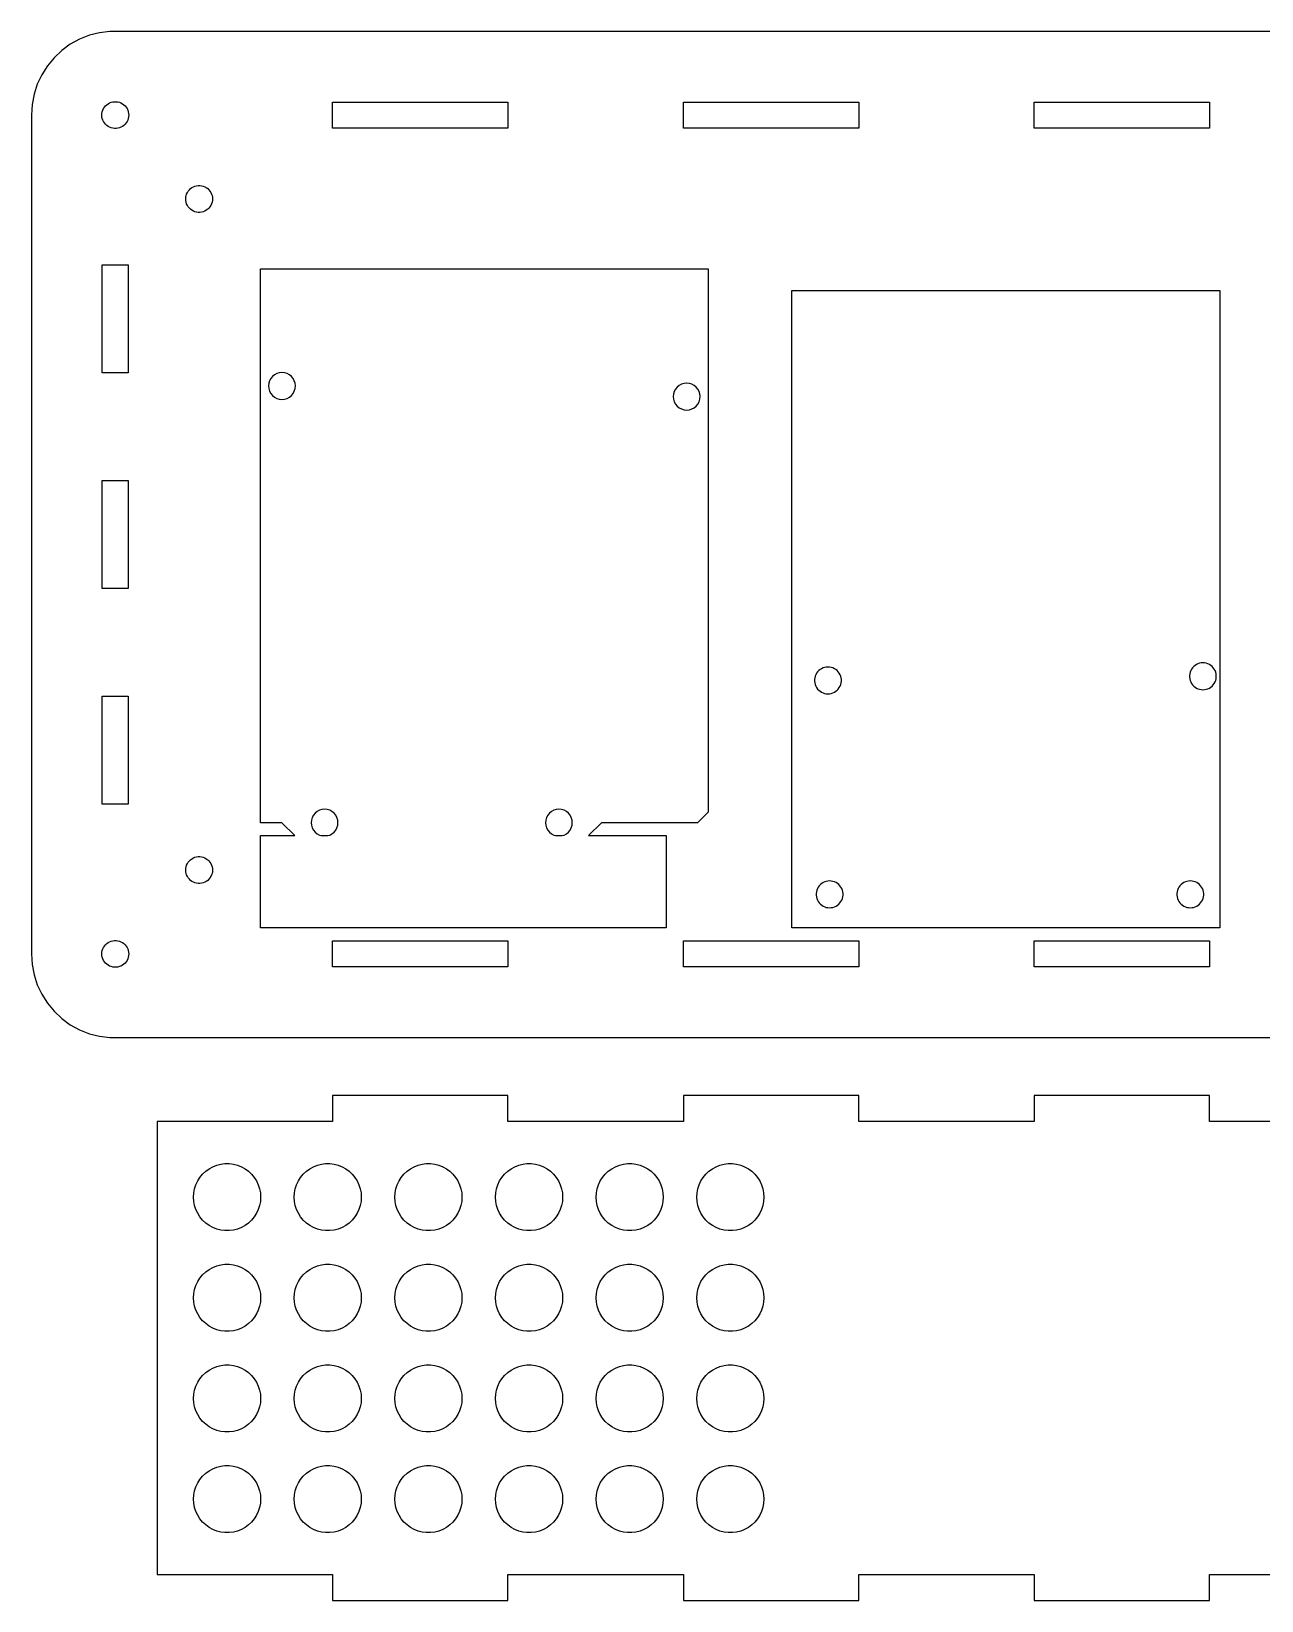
# Model space of a CAD drawing. Extents: x -143 to 284, y -54 to 327.
# Drawn here: x -43.4 to 103.3, y -54.3 to 132.8 of the extents above; entities that cross this region are included whole.
import ezdxf

# ---------------------------------------------------------------- set-up
doc = ezdxf.new("R2010")
doc.units = 0
doc.layers.add('Layer_1', color=7, linetype='CONTINUOUS')

msp = doc.modelspace()

# ---------------------------------------------------------------- linework, layer by layer
at = {"layer": 'Layer_1', "color": 7}
for points in [[(207.230249, 132.813015), (-34.025661, 132.813015), (-35.271581, 132.656014), (-36.487931, 132.344015), (-37.655551, 131.881015), (-38.756031, 131.276015), (-39.772001, 130.538016), (-40.687441, 129.678014), (-41.487931, 128.711013), (-42.160831, 127.651015), (-42.695526, 126.514015), (-43.083588, 125.320015), (-43.318909, 124.086015), (-43.397751, 122.833013), (-43.397751, 22.833024), (-43.318909, 21.579675), (-43.083588, 20.34611), (-42.695526, 19.151746), (-42.160831, 18.015462), (-41.487931, 16.955154), (-40.687441, 15.987555), (-39.772001, 15.127878), (-38.756031, 14.389725), (-37.655551, 13.784726), (-36.487931, 13.322446), (-35.271581, 13.010138), (-34.025661, 12.852743), (207.230249, 12.852743)], [(-33.498231, 121.236013), (-33.697571, 121.261018), (-33.892181, 121.311014), (-34.079012, 121.385016), (-34.255081, 121.482015), (-34.417631, 121.600015), (-34.564101, 121.738013), (-34.692181, 121.893016), (-34.799851, 122.062013), (-34.885411, 122.244015), (-34.947491, 122.435015), (-34.985141, 122.632014), (-34.997762, 122.833013), (-34.98514, 123.034015), (-34.947491, 123.231014), (-34.885411, 123.422014), (-34.799851, 123.604016), (-34.692181, 123.773013), (-34.564101, 123.928016), (-34.417631, 124.066014), (-34.255081, 124.184014), (-34.079012, 124.281013), (-33.892181, 124.355015), (-33.697571, 124.405013), (-33.498231, 124.430018), (-33.297251, 124.430016), (-33.097951, 124.405011), (-32.903351, 124.355015), (-32.716551, 124.281013), (-32.540451, 124.184014), (-32.377851, 124.066014), (-32.231451, 123.928016), (-32.103351, 123.773013), (-31.995651, 123.604016), (-31.910152, 123.422014), (-31.848051, 123.231014), (-31.810351, 123.034015), (-31.79775, 122.833013), (-31.810353, 122.632014), (-31.848051, 122.435015), (-31.910152, 122.244015), (-31.995651, 122.062013), (-32.103351, 121.893016), (-32.231451, 121.738013), (-32.377851, 121.600015), (-32.540451, 121.482015), (-32.716551, 121.385016), (-32.903351, 121.311014), (-33.097951, 121.261016), (-33.297251, 121.236011), (-33.498231, 121.236013)], [(-7.488651, 121.283015), (-7.488651, 124.383014), (13.420448, 124.383014), (13.420448, 121.283015), (-7.488651, 121.283015)], [(34.329548, 121.283015), (34.329548, 124.383014), (55.238647, 124.383014), (55.238647, 121.283015), (34.329548, 121.283015)], [(76.14725, 121.283015), (76.14725, 124.383014), (97.05725, 124.383014), (97.05725, 121.283015), (76.14725, 121.283015)], [(-23.498251, 111.236214), (-23.697551, 111.261304), (-23.892151, 111.311313), (-24.079051, 111.385315), (-24.255051, 111.482114), (-24.417651, 111.600216), (-24.564151, 111.737715), (-24.692151, 111.892513), (-24.799851, 112.062214), (-24.885451, 112.244016), (-24.947451, 112.435114), (-24.985151, 112.632514), (-24.997751, 112.833013), (-24.98515, 113.034015), (-24.947451, 113.231014), (-24.885451, 113.422014), (-24.799851, 113.604013), (-24.692151, 113.773014), (-24.564151, 113.928016), (-24.417651, 114.066014), (-24.255051, 114.184014), (-24.079051, 114.281014), (-23.892151, 114.355015), (-23.697551, 114.405014), (-23.498251, 114.430019), (-23.297251, 114.430016), (-23.097951, 114.405011), (-22.903351, 114.355015), (-22.716551, 114.281014), (-22.540451, 114.184014), (-22.377851, 114.066014), (-22.231451, 113.928016), (-22.103351, 113.773014), (-21.995651, 113.604013), (-21.910151, 113.422014), (-21.848051, 113.231014), (-21.810351, 113.034015), (-21.79775, 112.833013), (-21.810353, 112.632514), (-21.848051, 112.435114), (-21.910151, 112.244016), (-21.995651, 112.062214), (-22.103351, 111.892513), (-22.231451, 111.737715), (-22.377851, 111.600216), (-22.540451, 111.482114), (-22.716551, 111.385315), (-22.903351, 111.311313), (-23.097951, 111.261315), (-23.297251, 111.236225), (-23.498251, 111.236214)], [(-34.947751, 92.118715), (-34.947751, 104.975916), (-31.847751, 104.975916), (-31.847751, 92.118715), (-34.947751, 92.118715)], [(-16.067751, 25.933009), (-16.067751, 36.933016), (-11.98775, 36.933016), (-13.527752, 38.473015), (-16.067751, 38.473015), (-16.067751, 104.513015), (37.272248, 104.513015), (37.272248, 39.743015), (36.002248, 38.473015), (24.572248, 38.473015), (23.032249, 36.933016), (32.272249, 36.933016), (32.272249, 25.933009), (-16.067751, 25.933009)], [(47.272248, 25.933009), (47.272248, 101.933015), (98.27225, 101.933015), (98.27225, 25.933009), (47.272248, 25.933009)], [(-13.215651, 88.973715), (-12.915451, 89.064814), (-12.638851, 89.212614), (-12.39645, 89.411614), (-12.197453, 89.654114), (-12.049551, 89.930714), (-11.958551, 90.230815), (-11.927753, 90.543015), (-11.958551, 90.855116), (-12.049551, 91.155316), (-12.197453, 91.431916), (-12.39645, 91.674415), (-12.638851, 91.873314), (-12.915451, 92.021216), (-13.215651, 92.112215), (-13.527752, 92.143014), (-13.839952, 92.112215), (-14.14005, 92.021216), (-14.416651, 91.873314), (-14.659153, 91.674415), (-14.858151, 91.431916), (-15.00595, 91.155316), (-15.097052, 90.855116), (-15.127752, 90.543015), (-15.097052, 90.230815), (-15.00595, 89.930714), (-14.858151, 89.654114), (-14.659153, 89.411614), (-14.416651, 89.212614), (-14.14005, 89.064814), (-13.839952, 88.973715), (-13.527752, 88.943015), (-13.215651, 88.973715)], [(35.044349, 87.703715), (35.344549, 87.794814), (35.621149, 87.942614), (35.863649, 88.141614), (36.062547, 88.384114), (36.210449, 88.660714), (36.301449, 88.960815), (36.332247, 89.273015), (36.301449, 89.585116), (36.210449, 89.885316), (36.062547, 90.161916), (35.863649, 90.404415), (35.621149, 90.603314), (35.344549, 90.751216), (35.044349, 90.842215), (34.732248, 90.873014), (34.420048, 90.842215), (34.11995, 90.751216), (33.843349, 90.603314), (33.600847, 90.404415), (33.401849, 90.161916), (33.25405, 89.885316), (33.162948, 89.585116), (33.132248, 89.273015), (33.162948, 88.960815), (33.25405, 88.660714), (33.401849, 88.384114), (33.600847, 88.141614), (33.843349, 87.942614), (34.11995, 87.794814), (34.420048, 87.703715), (34.732248, 87.673015), (35.044349, 87.703715)], [(-34.947751, 66.404415), (-34.947751, 79.261613), (-31.847751, 79.261613), (-31.847751, 66.404415), (-34.947751, 66.404415)], [(51.772749, 53.845614), (51.97015, 53.883214), (52.161248, 53.945315), (52.343047, 54.030915), (52.512649, 54.138614), (52.667549, 54.266613), (52.805048, 54.413115), (52.923149, 54.575714), (53.019949, 54.751714), (53.093947, 54.938616), (53.143949, 55.133213), (53.169038, 55.332516), (53.16905, 55.533515), (53.14396, 55.732814), (53.093947, 55.927415), (53.019949, 56.114215), (52.923149, 56.290313), (52.805048, 56.452916), (52.667549, 56.599316), (52.512649, 56.727413), (52.343047, 56.835115), (52.161248, 56.920614), (51.97015, 56.982714), (51.772749, 57.020414), (51.572247, 57.033029), (51.371748, 57.0204), (51.174348, 56.982714), (50.98325, 56.920614), (50.801448, 56.835115), (50.631748, 56.727413), (50.476949, 56.599316), (50.339447, 56.452916), (50.221348, 56.290313), (50.124549, 56.114215), (50.050548, 55.927415), (50.000549, 55.732814), (49.97546, 55.533515), (49.975448, 55.332516), (50.000538, 55.133213), (50.050548, 54.938616), (50.124549, 54.751714), (50.221348, 54.575714), (50.339447, 54.413115), (50.476949, 54.266613), (50.631748, 54.138614), (50.801448, 54.030915), (50.98325, 53.945315), (51.174348, 53.883214), (51.371748, 53.845614), (51.572247, 53.833027), (51.772749, 53.845603)], [(96.47325, 54.345616), (96.670249, 54.383213), (96.861249, 54.445314), (97.043248, 54.530914), (97.212249, 54.638613), (97.367248, 54.766615), (97.505249, 54.913114), (97.623249, 55.075713), (97.720249, 55.251716), (97.794247, 55.438615), (97.844249, 55.633215), (97.869254, 55.832515), (97.869248, 56.033514), (97.844243, 56.232813), (97.794247, 56.427414), (97.720249, 56.614214), (97.623249, 56.790315), (97.505249, 56.952915), (97.367248, 57.099315), (97.212249, 57.227415), (97.043248, 57.335114), (96.861249, 57.420613), (96.670249, 57.482713), (96.47325, 57.520415), (96.272248, 57.533003), (96.07125, 57.520427), (95.87425, 57.482713), (95.683248, 57.420613), (95.501248, 57.335114), (95.332248, 57.227415), (95.177249, 57.099315), (95.039248, 56.952915), (94.921248, 56.790315), (94.824248, 56.614214), (94.750249, 56.427414), (94.700248, 56.232813), (94.675243, 56.033514), (94.675249, 55.832515), (94.700254, 55.633215), (94.750249, 55.438615), (94.824248, 55.251716), (94.921248, 55.075713), (95.039248, 54.913114), (95.177249, 54.766615), (95.332248, 54.638613), (95.501248, 54.530914), (95.683248, 54.445314), (95.87425, 54.383213), (96.07125, 54.345616), (96.272248, 54.333001), (96.47325, 54.34563)], [(-34.947751, 40.690116), (-34.947751, 53.547314), (-31.847751, 53.547314), (-31.847751, 40.690116), (-34.947751, 40.690116)], [(-7.835451, 36.994814), (-7.558851, 37.142614), (-7.31645, 37.341614), (-7.117453, 37.584114), (-6.969551, 37.860714), (-6.878551, 38.160815), (-6.847753, 38.473015), (-6.878551, 38.785116), (-6.969551, 39.085316), (-7.117453, 39.361916), (-7.31645, 39.604415), (-7.558851, 39.803314), (-7.835451, 39.951216), (-8.135651, 40.042215), (-8.447752, 40.073014), (-8.759952, 40.042215), (-9.06005, 39.951216), (-9.336651, 39.803314), (-9.579153, 39.604415), (-9.778151, 39.361916), (-9.92595, 39.085316), (-10.017052, 38.785116), (-10.047752, 38.473015), (-10.017052, 38.160815), (-9.92595, 37.860714), (-9.778151, 37.584114), (-9.579153, 37.341614), (-9.336651, 37.142614), (-9.06005, 36.994814), (-8.856351, 36.933016), (-8.039151, 36.933016), (-7.835451, 36.994814)], [(20.104549, 36.994814), (20.381149, 37.142614), (20.62355, 37.341614), (20.822547, 37.584114), (20.970449, 37.860714), (21.061449, 38.160815), (21.092247, 38.473015), (21.061449, 38.785116), (20.970449, 39.085316), (20.822547, 39.361916), (20.62355, 39.604415), (20.381149, 39.803314), (20.104549, 39.951216), (19.804349, 40.042215), (19.492248, 40.073014), (19.180048, 40.042215), (18.87995, 39.951216), (18.603349, 39.803314), (18.360847, 39.604415), (18.161849, 39.361916), (18.01405, 39.085316), (17.922948, 38.785116), (17.892248, 38.473015), (17.922948, 38.160815), (18.01405, 37.860714), (18.161849, 37.584114), (18.360847, 37.341614), (18.603349, 37.142614), (18.87995, 36.994814), (19.083649, 36.933016), (19.900849, 36.933016), (20.104549, 36.994814)], [(-23.498251, 31.236213), (-23.697551, 31.261303), (-23.892151, 31.311315), (-24.079051, 31.385314), (-24.255051, 31.482113), (-24.417651, 31.600215), (-24.564151, 31.737714), (-24.692151, 31.892515), (-24.799851, 32.062216), (-24.885451, 32.244015), (-24.947451, 32.435116), (-24.985151, 32.632513), (-24.997753, 32.833015), (-24.98515, 33.033514), (-24.947451, 33.230915), (-24.885451, 33.422016), (-24.799851, 33.603815), (-24.692151, 33.773414), (-24.564151, 33.928314), (-24.417651, 34.065816), (-24.255051, 34.183914), (-24.079051, 34.280714), (-23.892151, 34.354715), (-23.697551, 34.404714), (-23.498251, 34.429803), (-23.297251, 34.429815), (-23.097951, 34.404725), (-22.903351, 34.354715), (-22.716551, 34.280714), (-22.540451, 34.183914), (-22.377851, 34.065816), (-22.231451, 33.928314), (-22.103351, 33.773414), (-21.995651, 33.603815), (-21.910151, 33.422016), (-21.848051, 33.230915), (-21.810351, 33.033514), (-21.79775, 32.833015), (-21.810353, 32.632513), (-21.848051, 32.435116), (-21.910151, 32.244015), (-21.995651, 32.062216), (-22.103351, 31.892515), (-22.231451, 31.737714), (-22.377851, 31.600215), (-22.540451, 31.482113), (-22.716551, 31.385314), (-22.903351, 31.311315), (-23.097951, 31.261314), (-23.297251, 31.236225), (-23.498251, 31.236213)], [(51.972749, 28.345614), (52.170149, 28.383215), (52.361248, 28.445315), (52.54305, 28.530916), (52.712648, 28.638615), (52.867549, 28.766614), (53.005047, 28.913115), (53.123149, 29.075715), (53.219948, 29.251714), (53.29395, 29.438616), (53.343948, 29.633214), (53.369038, 29.832513), (53.369049, 30.033515), (53.34396, 30.232814), (53.29395, 30.427415), (53.219948, 30.614215), (53.123149, 30.790313), (53.005047, 30.952916), (52.867549, 31.099316), (52.712648, 31.227414), (52.54305, 31.335115), (52.361248, 31.420614), (52.170149, 31.482715), (51.972749, 31.520414), (51.77225, 31.533029), (51.571748, 31.5204), (51.374348, 31.482715), (51.183249, 31.420614), (51.001447, 31.335115), (50.831747, 31.227414), (50.676948, 31.099316), (50.53945, 30.952916), (50.421348, 30.790313), (50.324549, 30.614215), (50.250547, 30.427415), (50.200549, 30.232814), (50.175459, 30.033515), (50.175448, 29.832513), (50.200537, 29.633214), (50.250547, 29.438616), (50.324549, 29.251714), (50.421348, 29.075715), (50.53945, 28.913115), (50.676948, 28.766614), (50.831747, 28.638615), (51.001447, 28.530916), (51.183249, 28.445315), (51.374348, 28.383215), (51.571748, 28.345614), (51.77225, 28.332999), (51.972749, 28.345628)], [(94.97325, 28.345614), (95.17025, 28.383215), (95.361249, 28.445315), (95.543249, 28.530916), (95.712249, 28.638615), (95.867248, 28.766614), (96.005249, 28.913115), (96.123249, 29.075715), (96.220249, 29.251714), (96.294248, 29.438616), (96.344249, 29.633214), (96.369254, 29.832513), (96.369248, 30.033515), (96.344243, 30.232814), (96.294248, 30.427415), (96.220249, 30.614215), (96.123249, 30.790313), (96.005249, 30.952916), (95.867248, 31.099316), (95.712249, 31.227414), (95.543249, 31.335115), (95.361249, 31.420614), (95.17025, 31.482715), (94.97325, 31.520414), (94.772249, 31.533029), (94.571247, 31.5204), (94.374248, 31.482715), (94.183248, 31.420614), (94.001249, 31.335115), (93.832248, 31.227414), (93.677249, 31.099316), (93.539248, 30.952916), (93.421248, 30.790313), (93.324248, 30.614215), (93.25025, 30.427415), (93.200248, 30.232814), (93.175243, 30.033515), (93.175249, 29.832513), (93.200254, 29.633214), (93.25025, 29.438616), (93.324248, 29.251714), (93.421248, 29.075715), (93.539248, 28.913115), (93.677249, 28.766614), (93.832248, 28.638615), (94.001249, 28.530916), (94.183248, 28.445315), (94.374248, 28.383215), (94.571247, 28.345614), (94.772249, 28.332999), (94.97325, 28.345628)], [(-33.498231, 21.236154), (-33.697571, 21.261272), (-33.892181, 21.31131), (-34.079012, 21.385309), (-34.255081, 21.482083), (-34.417631, 21.600193), (-34.564101, 21.737748), (-34.692181, 21.892547), (-34.799851, 22.062219), (-34.885411, 22.244026), (-34.947491, 22.435091), (-34.985141, 22.632477), (-34.997762, 22.833024), (-34.98514, 23.033515), (-34.947491, 23.230901), (-34.885411, 23.422022), (-34.799851, 23.603801), (-34.692181, 23.773417), (-34.564101, 23.928328), (-34.417631, 24.065827), (-34.255081, 24.183909), (-34.079012, 24.280711), (-33.892181, 24.35471), (-33.697571, 24.40472), (-33.498231, 24.429837), (-33.297251, 24.429809), (-33.097951, 24.404691), (-32.903351, 24.35471), (-32.716551, 24.280711), (-32.540451, 24.183909), (-32.377851, 24.065827), (-32.231451, 23.928328), (-32.103351, 23.773417), (-31.995651, 23.603801), (-31.910152, 23.422022), (-31.848051, 23.230901), (-31.810351, 23.033515), (-31.79775, 22.833024), (-31.810353, 22.632477), (-31.848051, 22.435091), (-31.910152, 22.244026), (-31.995651, 22.062219), (-32.103351, 21.892547), (-32.231451, 21.737748), (-32.377851, 21.600193), (-32.540451, 21.482083), (-32.716551, 21.385309), (-32.903351, 21.31131), (-33.097951, 21.261357), (-33.297251, 21.236239), (-33.498231, 21.236154)], [(-7.488651, 21.283003), (-7.488651, 24.383017), (13.420448, 24.383017), (13.420448, 21.283003), (-7.488651, 21.283003)], [(34.329548, 21.283003), (34.329548, 24.383017), (55.238647, 24.383017), (55.238647, 21.283003), (34.329548, 21.283003)], [(76.14725, 21.283003), (76.14725, 24.383017), (97.05725, 24.383017), (97.05725, 21.283003), (76.14725, 21.283003)], [(117.966247, 2.833008), (97.05725, 2.833008), (97.05725, 5.932993), (76.14725, 5.932993), (76.14725, 2.833008), (55.238647, 2.833008), (55.238647, 5.932993), (34.329548, 5.932993), (34.329548, 2.833008), (13.420448, 2.833008), (13.420448, 5.932993), (-7.488651, 5.932993), (-7.488651, 2.833008), (-28.397751, 2.833008), (-28.397751, -51.166997), (-7.488651, -51.166997), (-7.488651, -54.266983), (13.420448, -54.266983), (13.420448, -51.166997)], [(-20.315551, -10.159092), (-20.813951, -10.096185), (-21.300451, -9.971189), (-21.767551, -9.786277), (-22.207751, -9.5443), (-22.614151, -9.249095), (-22.980252, -8.905179), (-23.300451, -8.518196), (-23.569651, -8.093988), (-23.783551, -7.639497), (-23.938751, -7.16178), (-24.032851, -6.668286), (-24.064451, -6.166974), (-24.032851, -5.665691), (-23.938751, -5.172198), (-23.783551, -4.69448), (-23.569651, -4.239989), (-23.300451, -3.815894), (-22.980252, -3.428798), (-22.614151, -3.084995), (-22.207751, -2.789678), (-21.767551, -2.547672), (-21.300451, -2.362788), (-20.813951, -2.237877), (-20.315551, -2.174885), (-19.813251, -2.174885), (-19.314951, -2.237877), (-18.828351, -2.362788), (-18.361351, -2.547672), (-17.921151, -2.789678), (-17.514751, -3.084995), (-17.148551, -3.428798), (-16.828351, -3.815894), (-16.559251, -4.239989), (-16.345351, -4.69448), (-16.190051, -5.172198), (-16.095951, -5.665691), (-16.064451, -6.166974), (-16.095951, -6.668286), (-16.190051, -7.16178), (-16.345351, -7.639497), (-16.559251, -8.093988), (-16.828351, -8.518196), (-17.148551, -8.905179), (-17.514751, -9.249095), (-17.921151, -9.5443), (-18.361351, -9.786277), (-18.828351, -9.971189), (-19.314951, -10.096185), (-19.813251, -10.159092), (-20.315551, -10.159092)], [(-8.315551, -10.159092), (-8.813952, -10.096185), (-9.30045, -9.971189), (-9.76755, -9.786277), (-10.207752, -9.5443), (-10.614152, -9.249095), (-10.980352, -8.905179), (-11.300452, -8.518196), (-11.569652, -8.093988), (-11.783551, -7.639497), (-11.938751, -7.16178), (-12.032852, -6.668286), (-12.064452, -6.166974), (-12.032852, -5.665691), (-11.938751, -5.172198), (-11.783551, -4.69448), (-11.569652, -4.239989), (-11.300452, -3.815894), (-10.980352, -3.428798), (-10.614152, -3.084995), (-10.207752, -2.789678), (-9.76755, -2.547672), (-9.30045, -2.362788), (-8.813952, -2.237877), (-8.315551, -2.174885), (-7.813252, -2.174885), (-7.314952, -2.237877), (-6.828353, -2.362788), (-6.361351, -2.547672), (-5.921152, -2.789678), (-5.514752, -3.084995), (-5.148552, -3.428798), (-4.828351, -3.815894), (-4.559252, -4.239989), (-4.34535, -4.69448), (-4.190052, -5.172198), (-4.09595, -5.665691), (-4.064452, -6.166974), (-4.09595, -6.668286), (-4.190052, -7.16178), (-4.34535, -7.639497), (-4.559252, -8.093988), (-4.828351, -8.518196), (-5.148552, -8.905179), (-5.514752, -9.249095), (-5.921152, -9.5443), (-6.361351, -9.786277), (-6.828353, -9.971189), (-7.314952, -10.096185), (-7.813252, -10.159092), (-8.315551, -10.159092)], [(3.684448, -10.159092), (3.186049, -10.096185), (2.699549, -9.971189), (2.232448, -9.786277), (1.792249, -9.5443), (1.385849, -9.249095), (1.019649, -8.905179), (0.69955, -8.518196), (0.430349, -8.093988), (0.216448, -7.639497), (0.061248, -7.16178), (-0.032851, -6.668286), (-0.064451, -6.166974), (-0.032851, -5.665691), (0.061248, -5.172198), (0.216448, -4.69448), (0.430349, -4.239989), (0.69955, -3.815894), (1.019649, -3.428798), (1.385849, -3.084995), (1.792249, -2.789678), (2.232448, -2.547672), (2.699549, -2.362788), (3.186049, -2.237877), (3.684448, -2.174885), (4.18675, -2.174885), (4.68505, -2.237877), (5.171649, -2.362788), (5.638648, -2.547672), (6.078849, -2.789678), (6.485249, -3.084995), (6.85145, -3.428798), (7.171648, -3.815894), (7.440749, -4.239989), (7.654648, -4.69448), (7.80995, -5.172198), (7.904048, -5.665691), (7.93555, -6.166974), (7.904048, -6.668286), (7.80995, -7.16178), (7.654648, -7.639497), (7.440749, -8.093988), (7.171648, -8.518196), (6.85145, -8.905179), (6.485249, -9.249095), (6.078849, -9.5443), (5.638648, -9.786277), (5.171649, -9.971189), (4.68505, -10.096185), (4.18675, -10.159092), (3.684448, -10.159092)], [(15.684449, -10.159092), (15.186048, -10.096185), (14.699547, -9.971189), (14.23245, -9.786277), (13.792248, -9.5443), (13.385848, -9.249095), (13.019648, -8.905179), (12.699548, -8.518196), (12.430348, -8.093988), (12.216449, -7.639497), (12.061249, -7.16178), (11.967148, -6.668286), (11.935547, -6.166974), (11.967148, -5.665691), (12.061249, -5.172198), (12.216449, -4.69448), (12.430348, -4.239989), (12.699548, -3.815894), (13.019648, -3.428798), (13.385848, -3.084995), (13.792248, -2.789678), (14.23245, -2.547672), (14.699547, -2.362788), (15.186048, -2.237877), (15.684449, -2.174885), (16.186748, -2.174885), (16.685048, -2.237877), (17.171647, -2.362788), (17.638649, -2.547672), (18.078848, -2.789678), (18.485248, -3.084995), (18.851448, -3.428798), (19.171649, -3.815894), (19.440748, -4.239989), (19.65465, -4.69448), (19.809948, -5.172198), (19.90405, -5.665691), (19.935548, -6.166974), (19.90405, -6.668286), (19.809948, -7.16178), (19.65465, -7.639497), (19.440748, -8.093988), (19.171649, -8.518196), (18.851448, -8.905179), (18.485248, -9.249095), (18.078848, -9.5443), (17.638649, -9.786277), (17.171647, -9.971189), (16.685048, -10.096185), (16.186748, -10.159092), (15.684449, -10.159092)], [(27.684448, -10.159092), (27.186049, -10.096185), (26.699549, -9.971189), (26.232448, -9.786277), (25.792249, -9.5443), (25.385849, -9.249095), (25.019649, -8.905179), (24.69955, -8.518196), (24.430349, -8.093988), (24.216447, -7.639497), (24.061248, -7.16178), (23.967149, -6.668286), (23.935549, -6.166974), (23.967149, -5.665691), (24.061248, -5.172198), (24.216447, -4.69448), (24.430349, -4.239989), (24.69955, -3.815894), (25.019649, -3.428798), (25.385849, -3.084995), (25.792249, -2.789678), (26.232448, -2.547672), (26.699549, -2.362788), (27.186049, -2.237877), (27.684448, -2.174885), (28.18675, -2.174885), (28.68505, -2.237877), (29.171649, -2.362788), (29.638648, -2.547672), (30.078849, -2.789678), (30.485249, -3.084995), (30.85145, -3.428798), (31.171648, -3.815894), (31.440749, -4.239989), (31.654648, -4.69448), (31.80995, -5.172198), (31.904048, -5.665691), (31.93555, -6.166974), (31.904048, -6.668286), (31.80995, -7.16178), (31.654648, -7.639497), (31.440749, -8.093988), (31.171648, -8.518196), (30.85145, -8.905179), (30.485249, -9.249095), (30.078849, -9.5443), (29.638648, -9.786277), (29.171649, -9.971189), (28.68505, -10.096185), (28.18675, -10.159092), (27.684448, -10.159092)], [(39.684449, -10.159092), (39.186048, -10.096185), (38.699547, -9.971189), (38.23245, -9.786277), (37.792248, -9.5443), (37.385848, -9.249095), (37.019648, -8.905179), (36.699548, -8.518196), (36.430348, -8.093988), (36.216449, -7.639497), (36.061249, -7.16178), (35.967148, -6.668286), (35.935547, -6.166974), (35.967148, -5.665691), (36.061249, -5.172198), (36.216449, -4.69448), (36.430348, -4.239989), (36.699548, -3.815894), (37.019648, -3.428798), (37.385848, -3.084995), (37.792248, -2.789678), (38.23245, -2.547672), (38.699547, -2.362788), (39.186048, -2.237877), (39.684449, -2.174885), (40.186748, -2.174885), (40.685048, -2.237877), (41.171647, -2.362788), (41.638649, -2.547672), (42.078848, -2.789678), (42.485248, -3.084995), (42.851448, -3.428798), (43.171649, -3.815894), (43.440748, -4.239989), (43.65465, -4.69448), (43.809948, -5.172198), (43.90405, -5.665691), (43.935548, -6.166974), (43.90405, -6.668286), (43.809948, -7.16178), (43.65465, -7.639497), (43.440748, -8.093988), (43.171649, -8.518196), (42.851448, -8.905179), (42.485248, -9.249095), (42.078848, -9.5443), (41.638649, -9.786277), (41.171647, -9.971189), (40.685048, -10.096185), (40.186748, -10.159092), (39.684449, -10.159092)], [(-20.315551, -22.159097), (-20.813951, -22.096189), (-21.300451, -21.971193), (-21.767551, -21.786281), (-22.207751, -21.544276), (-22.614151, -21.249099), (-22.980252, -20.905183), (-23.300451, -20.518172), (-23.569651, -20.093992), (-23.783551, -19.639473), (-23.938751, -19.161784), (-24.032851, -18.66829), (-24.064451, -18.166979), (-24.032851, -17.665696), (-23.938751, -17.172174), (-23.783551, -16.694484), (-23.569651, -16.239994), (-23.300451, -15.815898), (-22.980252, -15.428774), (-22.614151, -15.084999), (-22.207751, -14.789682), (-21.767551, -14.547676), (-21.300451, -14.362792), (-20.813951, -14.237881), (-20.315551, -14.174889), (-19.813251, -14.174889), (-19.314951, -14.237881), (-18.828351, -14.362792), (-18.361351, -14.547676), (-17.921151, -14.789682), (-17.514751, -15.084999), (-17.148551, -15.428774), (-16.828351, -15.815898), (-16.559251, -16.239994), (-16.345351, -16.694484), (-16.190051, -17.172174), (-16.095951, -17.665696), (-16.064451, -18.166979), (-16.095951, -18.66829), (-16.190051, -19.161784), (-16.345351, -19.639473), (-16.559251, -20.093992), (-16.828351, -20.518172), (-17.148551, -20.905183), (-17.514751, -21.249099), (-17.921151, -21.544276), (-18.361351, -21.786281), (-18.828351, -21.971193), (-19.314951, -22.096189), (-19.813251, -22.159097), (-20.315551, -22.159097)], [(-8.315551, -22.159097), (-8.813952, -22.096189), (-9.30045, -21.971193), (-9.76755, -21.786281), (-10.207752, -21.544276), (-10.614152, -21.249099), (-10.980352, -20.905183), (-11.300452, -20.518172), (-11.569652, -20.093992), (-11.783551, -19.639473), (-11.938751, -19.161784), (-12.032852, -18.66829), (-12.064452, -18.166979), (-12.032852, -17.665696), (-11.938751, -17.172174), (-11.783551, -16.694484), (-11.569652, -16.239994), (-11.300452, -15.815898), (-10.980352, -15.428774), (-10.614152, -15.084999), (-10.207752, -14.789682), (-9.76755, -14.547676), (-9.30045, -14.362792), (-8.813952, -14.237881), (-8.315551, -14.174889), (-7.813252, -14.174889), (-7.314952, -14.237881), (-6.828353, -14.362792), (-6.361351, -14.547676), (-5.921152, -14.789682), (-5.514752, -15.084999), (-5.148552, -15.428774), (-4.828351, -15.815898), (-4.559252, -16.239994), (-4.34535, -16.694484), (-4.190052, -17.172174), (-4.09595, -17.665696), (-4.064452, -18.166979), (-4.09595, -18.66829), (-4.190052, -19.161784), (-4.34535, -19.639473), (-4.559252, -20.093992), (-4.828351, -20.518172), (-5.148552, -20.905183), (-5.514752, -21.249099), (-5.921152, -21.544276), (-6.361351, -21.786281), (-6.828353, -21.971193), (-7.314952, -22.096189), (-7.813252, -22.159097), (-8.315551, -22.159097)], [(3.684448, -22.159097), (3.186049, -22.096189), (2.699549, -21.971193), (2.232448, -21.786281), (1.792249, -21.544276), (1.385849, -21.249099), (1.019649, -20.905183), (0.69955, -20.518172), (0.430349, -20.093992), (0.216448, -19.639473), (0.061248, -19.161784), (-0.032851, -18.66829), (-0.064451, -18.166979), (-0.032851, -17.665696), (0.061248, -17.172174), (0.216448, -16.694484), (0.430349, -16.239994), (0.69955, -15.815898), (1.019649, -15.428774), (1.385849, -15.084999), (1.792249, -14.789682), (2.232448, -14.547676), (2.699549, -14.362792), (3.186049, -14.237881), (3.684448, -14.174889), (4.18675, -14.174889), (4.68505, -14.237881), (5.171649, -14.362792), (5.638648, -14.547676), (6.078849, -14.789682), (6.485249, -15.084999), (6.85145, -15.428774), (7.171648, -15.815898), (7.440749, -16.239994), (7.654648, -16.694484), (7.80995, -17.172174), (7.904048, -17.665696), (7.93555, -18.166979), (7.904048, -18.66829), (7.80995, -19.161784), (7.654648, -19.639473), (7.440749, -20.093992), (7.171648, -20.518172), (6.85145, -20.905183), (6.485249, -21.249099), (6.078849, -21.544276), (5.638648, -21.786281), (5.171649, -21.971193), (4.68505, -22.096189), (4.18675, -22.159097), (3.684448, -22.159097)], [(15.684449, -22.159097), (15.186048, -22.096189), (14.699547, -21.971193), (14.23245, -21.786281), (13.792248, -21.544276), (13.385848, -21.249099), (13.019648, -20.905183), (12.699548, -20.518172), (12.430348, -20.093992), (12.216449, -19.639473), (12.061249, -19.161784), (11.967148, -18.66829), (11.935547, -18.166979), (11.967148, -17.665696), (12.061249, -17.172174), (12.216449, -16.694484), (12.430348, -16.239994), (12.699548, -15.815898), (13.019648, -15.428774), (13.385848, -15.084999), (13.792248, -14.789682), (14.23245, -14.547676), (14.699547, -14.362792), (15.186048, -14.237881), (15.684449, -14.174889), (16.186748, -14.174889), (16.685048, -14.237881), (17.171647, -14.362792), (17.638649, -14.547676), (18.078848, -14.789682), (18.485248, -15.084999), (18.851448, -15.428774), (19.171649, -15.815898), (19.440748, -16.239994), (19.65465, -16.694484), (19.809948, -17.172174), (19.90405, -17.665696), (19.935548, -18.166979), (19.90405, -18.66829), (19.809948, -19.161784), (19.65465, -19.639473), (19.440748, -20.093992), (19.171649, -20.518172), (18.851448, -20.905183), (18.485248, -21.249099), (18.078848, -21.544276), (17.638649, -21.786281), (17.171647, -21.971193), (16.685048, -22.096189), (16.186748, -22.159097), (15.684449, -22.159097)], [(27.684448, -22.159097), (27.186049, -22.096189), (26.699549, -21.971193), (26.232448, -21.786281), (25.792249, -21.544276), (25.385849, -21.249099), (25.019649, -20.905183), (24.69955, -20.518172), (24.430349, -20.093992), (24.216447, -19.639473), (24.061248, -19.161784), (23.967149, -18.66829), (23.935549, -18.166979), (23.967149, -17.665696), (24.061248, -17.172174), (24.216447, -16.694484), (24.430349, -16.239994), (24.69955, -15.815898), (25.019649, -15.428774), (25.385849, -15.084999), (25.792249, -14.789682), (26.232448, -14.547676), (26.699549, -14.362792), (27.186049, -14.237881), (27.684448, -14.174889), (28.18675, -14.174889), (28.68505, -14.237881), (29.171649, -14.362792), (29.638648, -14.547676), (30.078849, -14.789682), (30.485249, -15.084999), (30.85145, -15.428774), (31.171648, -15.815898), (31.440749, -16.239994), (31.654648, -16.694484), (31.80995, -17.172174), (31.904048, -17.665696), (31.93555, -18.166979), (31.904048, -18.66829), (31.80995, -19.161784), (31.654648, -19.639473), (31.440749, -20.093992), (31.171648, -20.518172), (30.85145, -20.905183), (30.485249, -21.249099), (30.078849, -21.544276), (29.638648, -21.786281), (29.171649, -21.971193), (28.68505, -22.096189), (28.18675, -22.159097), (27.684448, -22.159097)], [(39.684449, -22.159097), (39.186048, -22.096189), (38.699547, -21.971193), (38.23245, -21.786281), (37.792248, -21.544276), (37.385848, -21.249099), (37.019648, -20.905183), (36.699548, -20.518172), (36.430348, -20.093992), (36.216449, -19.639473), (36.061249, -19.161784), (35.967148, -18.66829), (35.935547, -18.166979), (35.967148, -17.665696), (36.061249, -17.172174), (36.216449, -16.694484), (36.430348, -16.239994), (36.699548, -15.815898), (37.019648, -15.428774), (37.385848, -15.084999), (37.792248, -14.789682), (38.23245, -14.547676), (38.699547, -14.362792), (39.186048, -14.237881), (39.684449, -14.174889), (40.186748, -14.174889), (40.685048, -14.237881), (41.171647, -14.362792), (41.638649, -14.547676), (42.078848, -14.789682), (42.485248, -15.084999), (42.851448, -15.428774), (43.171649, -15.815898), (43.440748, -16.239994), (43.65465, -16.694484), (43.809948, -17.172174), (43.90405, -17.665696), (43.935548, -18.166979), (43.90405, -18.66829), (43.809948, -19.161784), (43.65465, -19.639473), (43.440748, -20.093992), (43.171649, -20.518172), (42.851448, -20.905183), (42.485248, -21.249099), (42.078848, -21.544276), (41.638649, -21.786281), (41.171647, -21.971193), (40.685048, -22.096189), (40.186748, -22.159097), (39.684449, -22.159097)], [(-20.315551, -34.159073), (-20.813951, -34.096194), (-21.300451, -33.971197), (-21.767551, -33.786285), (-22.207751, -33.54428), (-22.614151, -33.249075), (-22.980252, -32.905188), (-23.300451, -32.518176), (-23.569651, -32.093996), (-23.783551, -31.639477), (-23.938751, -31.161788), (-24.032851, -30.668294), (-24.064451, -30.166983), (-24.032851, -29.6657), (-23.938751, -29.172178), (-23.783551, -28.694488), (-23.569651, -28.239998), (-23.300451, -27.815874), (-22.980252, -27.428778), (-22.614151, -27.084975), (-22.207751, -26.789686), (-21.767551, -26.54768), (-21.300451, -26.362797), (-20.813951, -26.237885), (-20.315551, -26.174893), (-19.813251, -26.174893), (-19.314951, -26.237885), (-18.828351, -26.362797), (-18.361351, -26.54768), (-17.921151, -26.789686), (-17.514751, -27.084975), (-17.148551, -27.428778), (-16.828351, -27.815874), (-16.559251, -28.239998), (-16.345351, -28.694488), (-16.190051, -29.172178), (-16.095951, -29.6657), (-16.064451, -30.166983), (-16.095951, -30.668294), (-16.190051, -31.161788), (-16.345351, -31.639477), (-16.559251, -32.093996), (-16.828351, -32.518176), (-17.148551, -32.905188), (-17.514751, -33.249075), (-17.921151, -33.54428), (-18.361351, -33.786285), (-18.828351, -33.971197), (-19.314951, -34.096194), (-19.813251, -34.159073), (-20.315551, -34.159073)], [(-8.315551, -34.159073), (-8.813952, -34.096194), (-9.30045, -33.971197), (-9.76755, -33.786285), (-10.207752, -33.54428), (-10.614152, -33.249075), (-10.980352, -32.905188), (-11.300452, -32.518176), (-11.569652, -32.093996), (-11.783551, -31.639477), (-11.938751, -31.161788), (-12.032852, -30.668294), (-12.064452, -30.166983), (-12.032852, -29.6657), (-11.938751, -29.172178), (-11.783551, -28.694488), (-11.569652, -28.239998), (-11.300452, -27.815874), (-10.980352, -27.428778), (-10.614152, -27.084975), (-10.207752, -26.789686), (-9.76755, -26.54768), (-9.30045, -26.362797), (-8.813952, -26.237885), (-8.315551, -26.174893), (-7.813252, -26.174893), (-7.314952, -26.237885), (-6.828353, -26.362797), (-6.361351, -26.54768), (-5.921152, -26.789686), (-5.514752, -27.084975), (-5.148552, -27.428778), (-4.828351, -27.815874), (-4.559252, -28.239998), (-4.34535, -28.694488), (-4.190052, -29.172178), (-4.09595, -29.6657), (-4.064452, -30.166983), (-4.09595, -30.668294), (-4.190052, -31.161788), (-4.34535, -31.639477), (-4.559252, -32.093996), (-4.828351, -32.518176), (-5.148552, -32.905188), (-5.514752, -33.249075), (-5.921152, -33.54428), (-6.361351, -33.786285), (-6.828353, -33.971197), (-7.314952, -34.096194), (-7.813252, -34.159073), (-8.315551, -34.159073)], [(3.684448, -34.159073), (3.186049, -34.096194), (2.699549, -33.971197), (2.232448, -33.786285), (1.792249, -33.54428), (1.385849, -33.249075), (1.019649, -32.905188), (0.69955, -32.518176), (0.430349, -32.093996), (0.216448, -31.639477), (0.061248, -31.161788), (-0.032851, -30.668294), (-0.064451, -30.166983), (-0.032851, -29.6657), (0.061248, -29.172178), (0.216448, -28.694488), (0.430349, -28.239998), (0.69955, -27.815874), (1.019649, -27.428778), (1.385849, -27.084975), (1.792249, -26.789686), (2.232448, -26.54768), (2.699549, -26.362797), (3.186049, -26.237885), (3.684448, -26.174893), (4.18675, -26.174893), (4.68505, -26.237885), (5.171649, -26.362797), (5.638648, -26.54768), (6.078849, -26.789686), (6.485249, -27.084975), (6.85145, -27.428778), (7.171648, -27.815874), (7.440749, -28.239998), (7.654648, -28.694488), (7.80995, -29.172178), (7.904048, -29.6657), (7.93555, -30.166983), (7.904048, -30.668294), (7.80995, -31.161788), (7.654648, -31.639477), (7.440749, -32.093996), (7.171648, -32.518176), (6.85145, -32.905188), (6.485249, -33.249075), (6.078849, -33.54428), (5.638648, -33.786285), (5.171649, -33.971197), (4.68505, -34.096194), (4.18675, -34.159073), (3.684448, -34.159073)], [(15.684449, -34.159073), (15.186048, -34.096194), (14.699547, -33.971197), (14.23245, -33.786285), (13.792248, -33.54428), (13.385848, -33.249075), (13.019648, -32.905188), (12.699548, -32.518176), (12.430348, -32.093996), (12.216449, -31.639477), (12.061249, -31.161788), (11.967148, -30.668294), (11.935547, -30.166983), (11.967148, -29.6657), (12.061249, -29.172178), (12.216449, -28.694488), (12.430348, -28.239998), (12.699548, -27.815874), (13.019648, -27.428778), (13.385848, -27.084975), (13.792248, -26.789686), (14.23245, -26.54768), (14.699547, -26.362797), (15.186048, -26.237885), (15.684449, -26.174893), (16.186748, -26.174893), (16.685048, -26.237885), (17.171647, -26.362797), (17.638649, -26.54768), (18.078848, -26.789686), (18.485248, -27.084975), (18.851448, -27.428778), (19.171649, -27.815874), (19.440748, -28.239998), (19.65465, -28.694488), (19.809948, -29.172178), (19.90405, -29.6657), (19.935548, -30.166983), (19.90405, -30.668294), (19.809948, -31.161788), (19.65465, -31.639477), (19.440748, -32.093996), (19.171649, -32.518176), (18.851448, -32.905188), (18.485248, -33.249075), (18.078848, -33.54428), (17.638649, -33.786285), (17.171647, -33.971197), (16.685048, -34.096194), (16.186748, -34.159073), (15.684449, -34.159073)], [(27.684448, -34.159073), (27.186049, -34.096194), (26.699549, -33.971197), (26.232448, -33.786285), (25.792249, -33.54428), (25.385849, -33.249075), (25.019649, -32.905188), (24.69955, -32.518176), (24.430349, -32.093996), (24.216447, -31.639477), (24.061248, -31.161788), (23.967149, -30.668294), (23.935549, -30.166983), (23.967149, -29.6657), (24.061248, -29.172178), (24.216447, -28.694488), (24.430349, -28.239998), (24.69955, -27.815874), (25.019649, -27.428778), (25.385849, -27.084975), (25.792249, -26.789686), (26.232448, -26.54768), (26.699549, -26.362797), (27.186049, -26.237885), (27.684448, -26.174893), (28.18675, -26.174893), (28.68505, -26.237885), (29.171649, -26.362797), (29.638648, -26.54768), (30.078849, -26.789686), (30.485249, -27.084975), (30.85145, -27.428778), (31.171648, -27.815874), (31.440749, -28.239998), (31.654648, -28.694488), (31.80995, -29.172178), (31.904048, -29.6657), (31.93555, -30.166983), (31.904048, -30.668294), (31.80995, -31.161788), (31.654648, -31.639477), (31.440749, -32.093996), (31.171648, -32.518176), (30.85145, -32.905188), (30.485249, -33.249075), (30.078849, -33.54428), (29.638648, -33.786285), (29.171649, -33.971197), (28.68505, -34.096194), (28.18675, -34.159073), (27.684448, -34.159073)], [(39.684449, -34.159073), (39.186048, -34.096194), (38.699547, -33.971197), (38.23245, -33.786285), (37.792248, -33.54428), (37.385848, -33.249075), (37.019648, -32.905188), (36.699548, -32.518176), (36.430348, -32.093996), (36.216449, -31.639477), (36.061249, -31.161788), (35.967148, -30.668294), (35.935547, -30.166983), (35.967148, -29.6657), (36.061249, -29.172178), (36.216449, -28.694488), (36.430348, -28.239998), (36.699548, -27.815874), (37.019648, -27.428778), (37.385848, -27.084975), (37.792248, -26.789686), (38.23245, -26.54768), (38.699547, -26.362797), (39.186048, -26.237885), (39.684449, -26.174893), (40.186748, -26.174893), (40.685048, -26.237885), (41.171647, -26.362797), (41.638649, -26.54768), (42.078848, -26.789686), (42.485248, -27.084975), (42.851448, -27.428778), (43.171649, -27.815874), (43.440748, -28.239998), (43.65465, -28.694488), (43.809948, -29.172178), (43.90405, -29.6657), (43.935548, -30.166983), (43.90405, -30.668294), (43.809948, -31.161788), (43.65465, -31.639477), (43.440748, -32.093996), (43.171649, -32.518176), (42.851448, -32.905188), (42.485248, -33.249075), (42.078848, -33.54428), (41.638649, -33.786285), (41.171647, -33.971197), (40.685048, -34.096194), (40.186748, -34.159073), (39.684449, -34.159073)], [(-20.315551, -46.159077), (-20.813951, -46.096085), (-21.300451, -45.971173), (-21.767551, -45.78629), (-22.207751, -45.544284), (-22.614151, -45.248995), (-22.980252, -44.905192), (-23.300451, -44.518096), (-23.569651, -44.093972), (-23.783551, -43.639482), (-23.938751, -43.161792), (-24.032851, -42.668298), (-24.064451, -42.166987), (-24.032851, -41.665676), (-23.938751, -41.172182), (-23.783551, -40.694493), (-23.569651, -40.239974), (-23.300451, -39.815878), (-22.980252, -39.428782), (-22.614151, -39.084979), (-22.207751, -38.78969), (-21.767551, -38.547685), (-21.300451, -38.362773), (-20.813951, -38.237889), (-20.315551, -38.174897), (-19.813251, -38.174897), (-19.314951, -38.237889), (-18.828351, -38.362773), (-18.361351, -38.547685), (-17.921151, -38.78969), (-17.514751, -39.084979), (-17.148551, -39.428782), (-16.828351, -39.815878), (-16.559251, -40.239974), (-16.345351, -40.694493), (-16.190051, -41.172182), (-16.095951, -41.665676), (-16.064451, -42.166987), (-16.095951, -42.668298), (-16.190051, -43.161792), (-16.345351, -43.639482), (-16.559251, -44.093972), (-16.828351, -44.518096), (-17.148551, -44.905192), (-17.514751, -45.248995), (-17.921151, -45.544284), (-18.361351, -45.78629), (-18.828351, -45.971173), (-19.314951, -46.096085), (-19.813251, -46.159077), (-20.315551, -46.159077)], [(-8.315551, -46.159077), (-8.813952, -46.096085), (-9.30045, -45.971173), (-9.76755, -45.78629), (-10.207752, -45.544284), (-10.614152, -45.248995), (-10.980352, -44.905192), (-11.300452, -44.518096), (-11.569652, -44.093972), (-11.783551, -43.639482), (-11.938751, -43.161792), (-12.032852, -42.668298), (-12.064452, -42.166987), (-12.032852, -41.665676), (-11.938751, -41.172182), (-11.783551, -40.694493), (-11.569652, -40.239974), (-11.300452, -39.815878), (-10.980352, -39.428782), (-10.614152, -39.084979), (-10.207752, -38.78969), (-9.76755, -38.547685), (-9.30045, -38.362773), (-8.813952, -38.237889), (-8.315551, -38.174897), (-7.813252, -38.174897), (-7.314952, -38.237889), (-6.828353, -38.362773), (-6.361351, -38.547685), (-5.921152, -38.78969), (-5.514752, -39.084979), (-5.148552, -39.428782), (-4.828351, -39.815878), (-4.559252, -40.239974), (-4.34535, -40.694493), (-4.190052, -41.172182), (-4.09595, -41.665676), (-4.064452, -42.166987), (-4.09595, -42.668298), (-4.190052, -43.161792), (-4.34535, -43.639482), (-4.559252, -44.093972), (-4.828351, -44.518096), (-5.148552, -44.905192), (-5.514752, -45.248995), (-5.921152, -45.544284), (-6.361351, -45.78629), (-6.828353, -45.971173), (-7.314952, -46.096085), (-7.813252, -46.159077), (-8.315551, -46.159077)], [(3.684448, -46.159077), (3.186049, -46.096085), (2.699549, -45.971173), (2.232448, -45.78629), (1.792249, -45.544284), (1.385849, -45.248995), (1.019649, -44.905192), (0.69955, -44.518096), (0.430349, -44.093972), (0.216448, -43.639482), (0.061248, -43.161792), (-0.032851, -42.668298), (-0.064451, -42.166987), (-0.032851, -41.665676), (0.061248, -41.172182), (0.216448, -40.694493), (0.430349, -40.239974), (0.69955, -39.815878), (1.019649, -39.428782), (1.385849, -39.084979), (1.792249, -38.78969), (2.232448, -38.547685), (2.699549, -38.362773), (3.186049, -38.237889), (3.684448, -38.174897), (4.18675, -38.174897), (4.68505, -38.237889), (5.171649, -38.362773), (5.638648, -38.547685), (6.078849, -38.78969), (6.485249, -39.084979), (6.85145, -39.428782), (7.171648, -39.815878), (7.440749, -40.239974), (7.654648, -40.694493), (7.80995, -41.172182), (7.904048, -41.665676), (7.93555, -42.166987), (7.904048, -42.668298), (7.80995, -43.161792), (7.654648, -43.639482), (7.440749, -44.093972), (7.171648, -44.518096), (6.85145, -44.905192), (6.485249, -45.248995), (6.078849, -45.544284), (5.638648, -45.78629), (5.171649, -45.971173), (4.68505, -46.096085), (4.18675, -46.159077), (3.684448, -46.159077)], [(15.684449, -46.159077), (15.186048, -46.096085), (14.699547, -45.971173), (14.23245, -45.78629), (13.792248, -45.544284), (13.385848, -45.248995), (13.019648, -44.905192), (12.699548, -44.518096), (12.430348, -44.093972), (12.216449, -43.639482), (12.061249, -43.161792), (11.967148, -42.668298), (11.935547, -42.166987), (11.967148, -41.665676), (12.061249, -41.172182), (12.216449, -40.694493), (12.430348, -40.239974), (12.699548, -39.815878), (13.019648, -39.428782), (13.385848, -39.084979), (13.792248, -38.78969), (14.23245, -38.547685), (14.699547, -38.362773), (15.186048, -38.237889), (15.684449, -38.174897), (16.186748, -38.174897), (16.685048, -38.237889), (17.171647, -38.362773), (17.638649, -38.547685), (18.078848, -38.78969), (18.485248, -39.084979), (18.851448, -39.428782), (19.171649, -39.815878), (19.440748, -40.239974), (19.65465, -40.694493), (19.809948, -41.172182), (19.90405, -41.665676), (19.935548, -42.166987), (19.90405, -42.668298), (19.809948, -43.161792), (19.65465, -43.639482), (19.440748, -44.093972), (19.171649, -44.518096), (18.851448, -44.905192), (18.485248, -45.248995), (18.078848, -45.544284), (17.638649, -45.78629), (17.171647, -45.971173), (16.685048, -46.096085), (16.186748, -46.159077), (15.684449, -46.159077)], [(27.684448, -46.159077), (27.186049, -46.096085), (26.699549, -45.971173), (26.232448, -45.78629), (25.792249, -45.544284), (25.385849, -45.248995), (25.019649, -44.905192), (24.69955, -44.518096), (24.430349, -44.093972), (24.216447, -43.639482), (24.061248, -43.161792), (23.967149, -42.668298), (23.935549, -42.166987), (23.967149, -41.665676), (24.061248, -41.172182), (24.216447, -40.694493), (24.430349, -40.239974), (24.69955, -39.815878), (25.019649, -39.428782), (25.385849, -39.084979), (25.792249, -38.78969), (26.232448, -38.547685), (26.699549, -38.362773), (27.186049, -38.237889), (27.684448, -38.174897), (28.18675, -38.174897), (28.68505, -38.237889), (29.171649, -38.362773), (29.638648, -38.547685), (30.078849, -38.78969), (30.485249, -39.084979), (30.85145, -39.428782), (31.171648, -39.815878), (31.440749, -40.239974), (31.654648, -40.694493), (31.80995, -41.172182), (31.904048, -41.665676), (31.93555, -42.166987), (31.904048, -42.668298), (31.80995, -43.161792), (31.654648, -43.639482), (31.440749, -44.093972), (31.171648, -44.518096), (30.85145, -44.905192), (30.485249, -45.248995), (30.078849, -45.544284), (29.638648, -45.78629), (29.171649, -45.971173), (28.68505, -46.096085), (28.18675, -46.159077), (27.684448, -46.159077)], [(39.684449, -46.159077), (39.186048, -46.096085), (38.699547, -45.971173), (38.23245, -45.78629), (37.792248, -45.544284), (37.385848, -45.248995), (37.019648, -44.905192), (36.699548, -44.518096), (36.430348, -44.093972), (36.216449, -43.639482), (36.061249, -43.161792), (35.967148, -42.668298), (35.935547, -42.166987), (35.967148, -41.665676), (36.061249, -41.172182), (36.216449, -40.694493), (36.430348, -40.239974), (36.699548, -39.815878), (37.019648, -39.428782), (37.385848, -39.084979), (37.792248, -38.78969), (38.23245, -38.547685), (38.699547, -38.362773), (39.186048, -38.237889), (39.684449, -38.174897), (40.186748, -38.174897), (40.685048, -38.237889), (41.171647, -38.362773), (41.638649, -38.547685), (42.078848, -38.78969), (42.485248, -39.084979), (42.851448, -39.428782), (43.171649, -39.815878), (43.440748, -40.239974), (43.65465, -40.694493), (43.809948, -41.172182), (43.90405, -41.665676), (43.935548, -42.166987), (43.90405, -42.668298), (43.809948, -43.161792), (43.65465, -43.639482), (43.440748, -44.093972), (43.171649, -44.518096), (42.851448, -44.905192), (42.485248, -45.248995), (42.078848, -45.544284), (41.638649, -45.78629), (41.171647, -45.971173), (40.685048, -46.096085), (40.186748, -46.159077), (39.684449, -46.159077)], [(13.420448, -51.166997), (34.329548, -51.166997), (34.329548, -54.266983), (55.238647, -54.266983), (55.238647, -51.166997), (76.14725, -51.166997), (76.14725, -54.266983), (97.05725, -54.266983), (97.05725, -51.166997), (117.966247, -51.166997)]]:
    msp.add_lwpolyline(points, dxfattribs=at)

doc.saveas('drawing.dxf')
